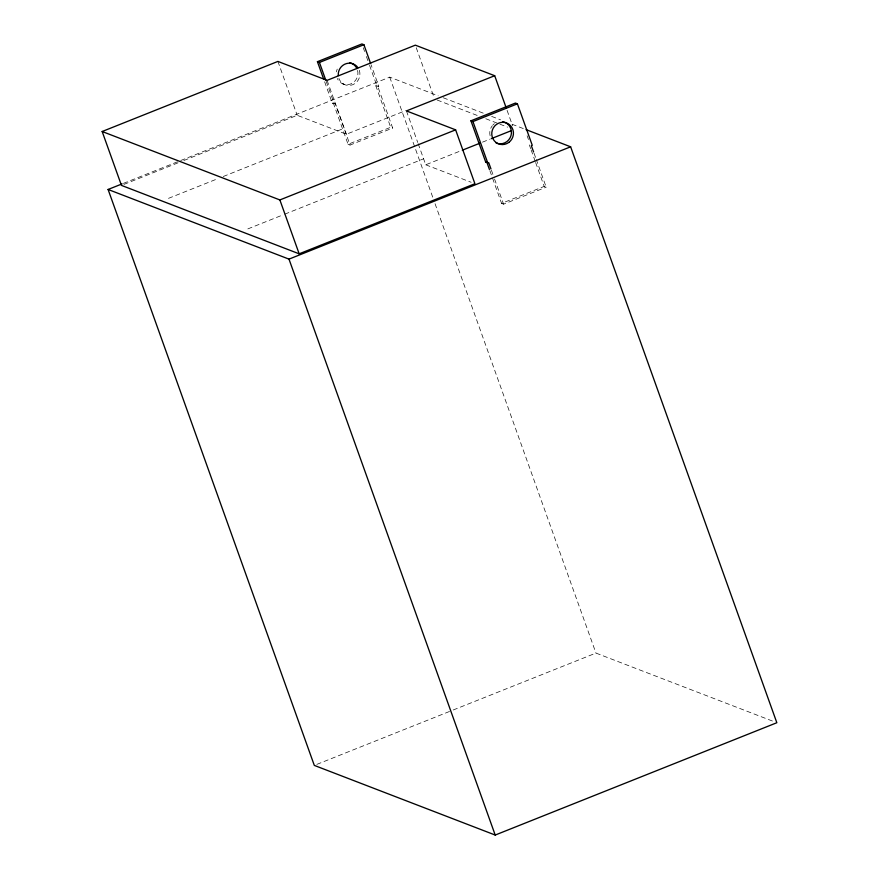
<?xml version="1.0" encoding="UTF-8"?>
<svg xmlns="http://www.w3.org/2000/svg" width="879" height="879" viewBox="0 0 879 879"><rect width="100%" height="100%" fill="white"/><g stroke="black" fill="none" stroke-linecap="round" stroke-linejoin="round"><path stroke-width="0.66" stroke-dasharray="4.39 3.3" d="M123.39 183.37L179.47 161.011M180.744 160.505L389.738 77.143L438.149 95.789M123.994 184.381L178.756 162.538M183.854 160.505L297.201 115.303L346.381 134.234L405.637 110.611M324.637 81.802L332.284 103.173L335.207 103.568L350.062 145.057L392.682 128.059L377.827 86.571L375.827 85.801L390.683 127.29L392.682 128.059M375.827 85.801L378.75 86.208L371.103 64.837M332.284 103.173L335.207 103.568M377.827 86.571L378.75 86.208M168.493 198.346L218.157 178.536M223.255 176.503L344.238 128.246M333.218 102.799L348.062 144.288L390.683 127.29M247.845 228.903L283.499 214.674M284.774 214.168L423.59 158.802M418.173 143.684L425.733 164.791L461.035 150.716M482.461 142.167L490.032 139.157M492.57 178.25L501.579 203.39L544.189 186.403L546.189 187.172L536.289 159.517M501.579 203.39L503.579 204.17L546.189 187.172M316.858 764.378L451.938 710.507M453.212 709.99L595.951 653.075L774.289 721.747M443.247 97.756L484.01 113.446M491.647 116.391L500.569 119.83M512.028 124.236L523.499 128.653M437.182 100.03L478.143 115.797M485.823 118.753L498.624 123.686M499.898 124.181L507.579 127.136M342.513 83.769L344.513 84.538M425.733 164.791L471.133 182.272M348.062 144.288L350.062 145.057M534.036 153.232L535.838 158.253M527.114 135.74L528.466 139.519M529.334 144.914L530.685 148.683M531.136 149.946L535.19 161.253M535.641 162.516L544.189 186.403M507.084 110.358L512.6 125.752M491.416 170.218L494.119 177.767M494.569 179.019L503.579 204.17M489.878 170.713L492.119 176.998M416.25 47.73L434.171 97.767M406.439 110.908L417.723 142.42M389.738 77.143L432.743 197.237M435.05 203.697L595.951 653.075M363.258 47.719L364.598 51.487M366.4 56.52L369.103 64.068M369.554 65.321L376.761 85.439M327.087 80.352L346.381 134.234M326.186 81.307L334.284 103.942M277.907 61.42L297.201 115.303M359.28 70.265A11.185 10.79 -68.9 0 1 352.809 84.703A11.185 10.79 -68.9 0 1 338.898 78.396M357.566 70.408A11.185 10.79 -68.9 0 1 350.809 83.934A11.185 10.79 -68.9 0 1 337.261 78.506M336.415 71.891A11.185 10.79 -68.9 0 1 337.261 69.1M490.13 135.816A11.185 10.79 -68.9 0 1 492.295 125.719M492.932 124.994A11.185 10.79 -68.9 0 1 494.383 123.708"/><path stroke-width="1.32" d="M494.69 75.715L406.439 110.908L455.63 129.85L474.913 183.733L299.168 253.822L121.456 185.392L102.162 131.509L277.907 61.42L327.087 80.352L415.338 45.159L494.69 75.715L506.172 107.787M323.736 79.286L317.429 61.684L361.906 43.95L363.906 44.719L370.652 63.574M317.429 61.684L319.429 62.453L363.906 44.719M526.049 129.631L570.636 146.804L776.838 722.725L495.207 835.05L314.308 765.4L108.095 189.468L122.115 183.887M490.976 168.966L488.724 162.681L485.79 162.285L470.946 120.797L515.413 103.063L517.412 103.832L532.267 145.31L531.334 145.683L533.586 151.968M470.946 120.797L472.946 121.566L517.412 103.832M102.162 131.509L279.874 199.94L455.63 129.85M462.288 150.21L479.945 143.178M491.284 138.651L511.457 130.608M485.79 162.285L486.724 161.912L489.427 169.449M108.095 189.468L288.993 259.129L570.636 146.804M472.946 121.566L487.79 163.054M319.429 62.453L325.735 80.055M279.874 199.94L299.168 253.822M288.993 259.129L495.207 835.05M338.283 75.572A11.185 10.79 -68.9 0 1 357.973 67.716M349.897 62.728A11.185 10.79 -68.9 0 1 356.929 68.606M502.48 121.654A11.185 10.79 -68.9 0 1 510.952 135.762A11.185 10.79 -68.9 0 1 496.02 142.881M508.831 142.409A11.185 10.79 -68.9 0 0 507.183 123.236A11.185 10.79 -68.9 0 0 491.8 134.685A11.185 10.79 -68.9 0 0 508.831 142.409"/></g></svg>
